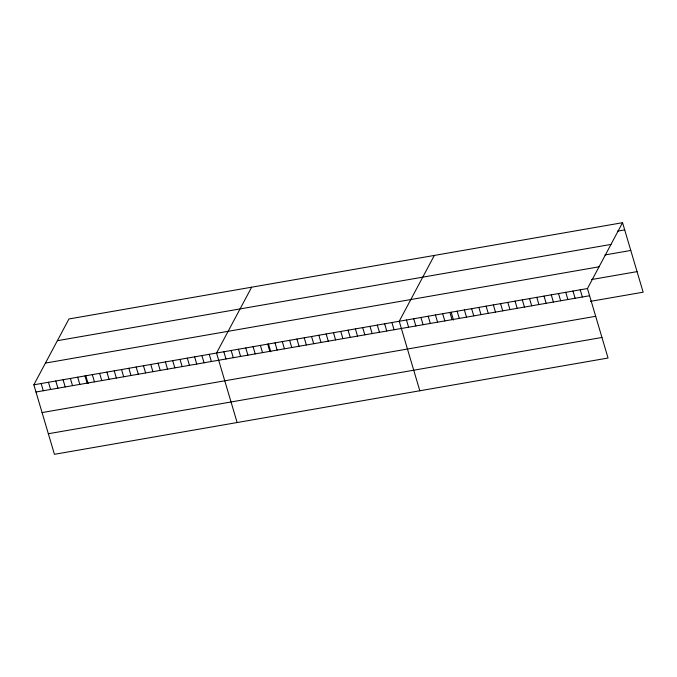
<?xml version="1.0" encoding="UTF-8"?>
<svg xmlns="http://www.w3.org/2000/svg" width="677" height="677" viewBox="0 0 677 677"><rect width="100%" height="100%" fill="white"/><g stroke="black" fill="none" stroke-linecap="round" stroke-linejoin="round"><path stroke-width="1.02" d="M622.561 222.691L587.458 288.537L608.048 358.031L54.439 454.309L33.85 384.807L68.952 318.969L622.561 222.691L643.15 292.193L590.403 301.358M251.649 287.2L216.538 353.039L237.128 422.533M434.338 255.424L399.235 321.27L419.816 390.764M617.458 231.153L624.702 229.901M57.367 340.692L610.984 244.422M604.933 254.95L630.786 250.456M45.435 363.084L599.043 266.806M591.554 279.55L637.057 271.629M33.85 384.807L587.458 288.537M35.983 392.017L589.591 295.739M42.076 412.572L595.684 316.294M48.346 433.745L601.955 337.476M580.223 289.798L582.355 297M572.979 291.059L575.111 298.261M565.744 292.312L567.876 299.513M558.5 293.573L560.632 300.774M551.264 294.833L553.397 302.035M544.02 296.094L546.153 303.296M536.785 297.347L538.917 304.557M529.541 298.608L531.673 305.809M522.306 299.869L524.438 307.07M515.062 301.13L517.194 308.331M507.826 302.391L509.959 309.592M500.582 303.643L502.715 310.845M493.347 304.904L495.479 312.105M486.103 306.165L488.235 313.366M478.867 307.426L481 314.627M471.624 308.678L473.765 315.88M464.388 309.939L466.521 317.141M457.144 311.2L459.285 318.402M451.153 312.199L453.472 320.026M449.909 312.461L452.041 319.662M442.665 313.713L444.806 320.923M435.429 314.974L437.562 322.176M428.194 316.235L430.327 323.437M420.95 317.496L423.083 324.698M413.715 318.757L415.847 325.959M406.471 320.009L408.603 327.211M391.924 322.54L394.056 329.741M384.621 323.809L386.753 331.011M377.309 325.087L379.442 332.289M369.997 326.356L372.138 333.558M362.694 327.626L364.827 334.827M355.383 328.895L357.524 336.097M348.08 330.164L350.212 337.366M340.768 331.434L342.9 338.635M333.465 332.712L335.597 339.913M326.153 333.981L328.286 341.183M318.85 335.25L320.983 342.452M311.538 336.52L313.671 343.721M304.235 337.789L306.368 344.991M296.924 339.059L299.056 346.26M289.621 340.336L291.753 347.538M282.309 341.606L284.442 348.807M275.006 342.875L277.138 350.077M268.464 343.967L270.783 351.795M267.694 344.144L269.827 351.346M260.383 345.414L262.524 352.615M253.08 346.683L255.212 353.885M245.768 347.961L247.909 355.163M238.465 349.23L240.597 356.432M231.153 350.5L233.286 357.701M223.85 351.769L225.983 358.971M209.235 354.308L211.368 361.518M201.924 355.586L204.056 362.787M194.621 356.855L196.753 364.057M187.309 358.125L189.442 365.326M180.006 359.394L182.138 366.595M172.694 360.663L174.827 367.865M165.391 361.933L167.524 369.143M158.079 363.21L160.212 370.412M150.776 364.48L152.909 371.681M143.465 365.749L145.597 372.951M136.153 367.019L138.294 374.22M128.85 368.288L130.983 375.49M121.538 369.557L123.671 376.767M114.235 370.835L116.368 378.037M106.924 372.105L109.056 379.306M99.621 373.374L101.753 380.576M92.309 374.643L94.441 381.845M85.767 375.735L88.095 383.571M85.006 375.913L87.138 383.114M77.694 377.182L79.827 384.392M70.391 378.46L72.524 385.662M63.079 379.729L65.212 386.931M55.776 380.999L57.909 388.2M48.465 382.268L50.597 389.47M41.162 383.537L43.294 390.739"/></g></svg>
